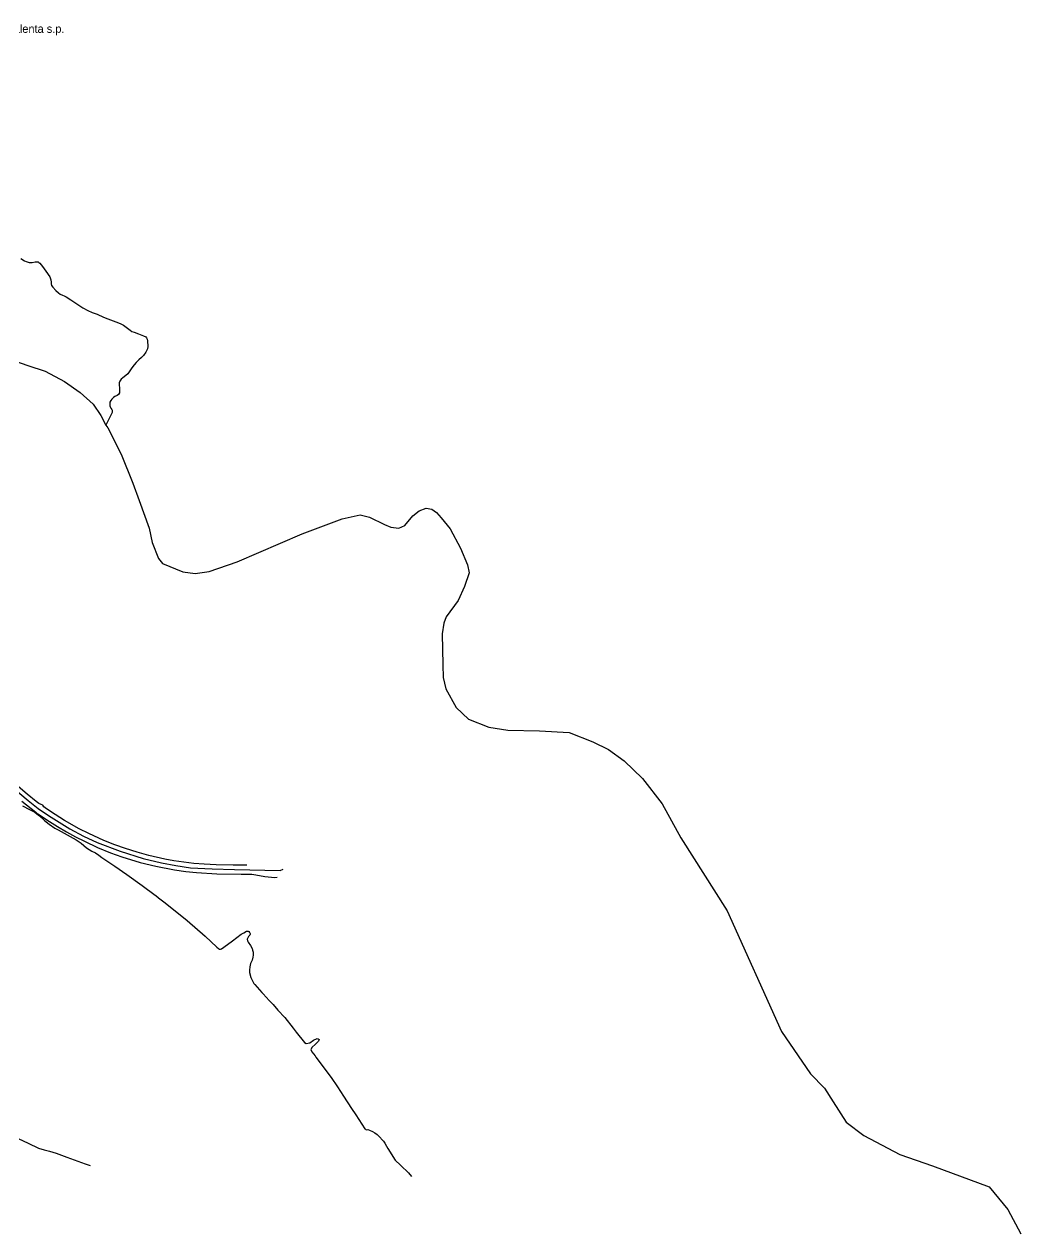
# Model space of a CAD drawing. Extents: x -8864 to 13231, y -7697 to 8949.
# Drawn here: x 5708 to 13231, y -6314 to 2821 of the extents above; entities that cross this region are included whole.
import ezdxf

# ---------------------------------------------------------------- set-up
doc = ezdxf.new("R2010")
doc.units = 0
for name, color, linetype in [('OSM_HIGHWAY_PATH', 8, 'CONTINUOUS'), ('OSM_HIGHWAY_SECONDARY', 8, 'CONTINUOUS'), ('OSM_HIGHWAY_TRACK', 8, 'CONTINUOUS'), ('OSM_LABELS', 8, 'CONTINUOUS'), ('OSM_WATERWAY_CANAL', 4, 'CONTINUOUS'), ('OSM_WATERWAY_RIVER', 4, 'CONTINUOUS'), ('OSM_WATERWAY_STREAM', 4, 'CONTINUOUS')]:
    doc.layers.add(name, color=color, linetype=linetype)

msp = doc.modelspace()

# ---------------------------------------------------------------- linework, layer by layer
at = {"layer": 'OSM_HIGHWAY_PATH'}
for p, q in [((5728.951625, -2993.734369), (5662.060347, -2936.480101)), ((5798.208907, -3048.453392), (5728.951625, -2993.734369)), ((5689.426353, -3046.396286), (5794.334481, -3129.458896)), ((5818.201252, -3063.84277), (5798.208907, -3048.453392)), ((5834.717333, -3072.894037), (5818.201252, -3063.84277)), ((5848.400336, -3077.897809), (5834.717333, -3072.894037)), ((5857.045054, -3088.950584), (5848.400336, -3077.897809)), ((5865.398807, -3096.678632), (5857.045054, -3088.950584)), ((5905.391154, -3125.633791), (5865.398807, -3096.678632)), ((5794.334481, -3129.458896), (5805.47537, -3138.78815)), ((5805.47537, -3138.78815), (5815.19972, -3144.92611)), ((5815.19972, -3144.92611), (5831.287011, -3155.100446)), ((5831.287011, -3155.100446), (5878.630049, -3187.413692)), ((5878.630049, -3187.413692), (5959.365127, -3238.496641)), ((6011.700508, -3192.728809), (5905.391154, -3125.633791)), ((6122.902664, -3255.242597), (6011.700508, -3192.728809)), ((5959.365127, -3238.496641), (6026.532056, -3277.74845)), ((6026.532056, -3277.74845), (6094.663763, -3315.943907)), ((6195.276332, -3291.56998), (6122.902664, -3255.242597)), ((6094.663763, -3315.943907), (6162.44325, -3349.602612)), ((6162.44325, -3349.602612), (6261.195175, -3395.581714)), ((6307.833771, -3342.786363), (6195.276332, -3291.56998)), ((6392.619386, -3377.212312), (6307.833771, -3342.786363)), ((6472.022151, -3404.988805), (6392.619386, -3377.212312)), ((6261.195175, -3395.581714), (6360.19978, -3435.77868)), ((6360.19978, -3435.77868), (6444.074215, -3466.24609)), ((6444.074215, -3466.24609), (6581.930279, -3509.289646)), ((6560.820017, -3432.654102), (6472.022151, -3404.988805)), ((6648.040547, -3456.516534), (6560.820017, -3432.654102)), ((6769.663837, -3484.115115), (6648.040547, -3456.516534)), ((6581.930279, -3509.289646), (6701.187566, -3537.711069)), ((6701.187566, -3537.711069), (6843.109481, -3565.654354)), ((6837.443324, -3496.04633), (6769.663837, -3484.115115)), ((6912.818524, -3507.6662), (6837.443324, -3496.04633)), ((6988.507659, -3516.628511), (6912.818524, -3507.6662)), ((7065.77413, -3523.055578), (6988.507659, -3516.628511)), ((7156.930342, -3526.980759), (7065.77413, -3523.055578)), ((7285.651643, -3529.638317), (7156.930342, -3526.980759)), ((7389.081976, -3530.561235), (7285.651643, -3529.638317)), ((6843.109481, -3565.654354), (6926.800149, -3577.051834)), ((6926.800149, -3577.051834), (7009.441812, -3586.025265)), ((7009.441812, -3586.025265), (7161.111047, -3594.431601)), ((7161.111047, -3594.431601), (7346.754253, -3597.244833)), ((7346.754253, -3597.244833), (7426.432669, -3598.62365)), ((7426.432669, -3598.62365), (7456.624097, -3602.293083)), ((7456.624097, -3602.293083), (7525.123338, -3614.84699)), ((7525.123338, -3614.84699), (7599.702213, -3623.119892)), ((7599.702213, -3623.119892), (7618.017683, -3621.007189))]:
    msp.add_line(p, q, dxfattribs=at)
at = {"layer": 'OSM_HIGHWAY_SECONDARY'}
for p, q in [((5662.205829, -5593.093691), (5738.913341, -5628.642709)), ((5738.913341, -5628.642709), (5815.743365, -5665.759575)), ((5815.743365, -5665.759575), (5857.450873, -5679.514388)), ((5857.450873, -5679.514388), (5899.763282, -5690.645)), ((5899.763282, -5690.645), (5948.691312, -5705.32273)), ((5948.691312, -5705.32273), (6030.483052, -5734.900581)), ((6030.483052, -5734.900581), (6167.045088, -5784.571354)), ((6167.045088, -5784.571354), (6204.931769, -5796.880633))]:
    msp.add_line(p, q, dxfattribs=at)
at = {"layer": 'OSM_HIGHWAY_TRACK'}
for p, q in [((5694.916399, -3082.390084), (5748.829116, -3109.032388)), ((5748.829116, -3109.032388), (5787.221157, -3130.548606)), ((5787.221157, -3130.548606), (5803.407988, -3141.534665)), ((5803.407988, -3141.534665), (5822.152248, -3157.980395)), ((5822.152248, -3157.980395), (5861.256387, -3193.329262)), ((5861.256387, -3193.329262), (5895.865885, -3221.483817)), ((5895.865885, -3221.483817), (5938.584114, -3250.672486)), ((5938.584114, -3250.672486), (5965.322248, -3262.726016)), ((5965.322248, -3262.726016), (6031.823021, -3299.987435)), ((6031.823021, -3299.987435), (6098.81384, -3338.349685)), ((6098.81384, -3338.349685), (6139.02824, -3364.502732)), ((6139.02824, -3364.502732), (6178.461628, -3398.205914)), ((6178.461628, -3398.205914), (6217.481541, -3424.103213)), ((6217.481541, -3424.103213), (6245.000686, -3437.246453)), ((6245.000686, -3437.246453), (6271.700536, -3453.692183)), ((6271.700536, -3453.692183), (6292.688287, -3471.50561)), ((6292.688287, -3471.50561), (6392.872065, -3537.944579)), ((6392.872065, -3537.944579), (6482.826134, -3599.179625)), ((6482.826134, -3599.179625), (6599.480051, -3683.432021)), ((6599.480051, -3683.432021), (6696.011456, -3755.77544)), ((6696.011456, -3755.77544), (6701.662298, -3760.134281)), ((6701.662298, -3760.134281), (6721.784812, -3775.634854)), ((6721.784812, -3775.634854), (6772.450974, -3814.686512)), ((6772.450974, -3814.686512), (6936.754208, -3948.276097)), ((6936.754208, -3948.276097), (7073.078878, -4065.6757)), ((7073.078878, -4065.6757), (7162.987005, -4148.882864)), ((7213.928817, -4149.027417), (7279.617952, -4101.669498)), ((7279.617952, -4101.669498), (7344.970179, -4051.098045)), ((7344.970179, -4051.098045), (7364.840013, -4040.156465)), ((7364.840013, -4040.156465), (7386.685345, -4029.415035)), ((7386.685345, -4029.415035), (7398.186112, -4027.969501)), ((7395.115667, -4078.440878), (7391.585805, -4088.270509)), ((7391.585805, -4088.270509), (7393.155483, -4100.146128)), ((7393.155483, -4100.146128), (7399.50311, -4111.677042)), ((7400.68994, -4069.067146), (7395.115667, -4078.440878)), ((7398.186112, -4027.969501), (7403.323938, -4031.972518)), ((7410.414291, -4058.770495), (7400.68994, -4069.067146)), ((7403.323938, -4031.972518), (7407.305561, -4037.254277)), ((7407.305561, -4037.254277), (7410.858395, -4041.957823)), ((7414.617966, -4051.65402), (7410.414291, -4058.770495)), ((7410.858395, -4041.957823), (7413.867583, -4046.783682)), ((7413.867583, -4046.783682), (7414.617966, -4051.65402)), ((7162.987005, -4148.882864), (7173.454081, -4159.635413)), ((7173.454081, -4159.635413), (7183.002321, -4164.494632)), ((7183.002321, -4164.494632), (7190.659289, -4164.628066)), ((7190.659289, -4164.628066), (7197.029887, -4161.6814)), ((7197.029887, -4161.6814), (7213.928817, -4149.027417)), ((7399.50311, -4111.677042), (7415.192239, -4135.339322)), ((7415.192239, -4135.339322), (7427.54293, -4159.079439)), ((7427.54293, -4159.079439), (7432.068198, -4172.089245)), ((7432.068198, -4172.089245), (7435.123329, -4186.766975)), ((7435.123329, -4186.766975), (7435.483206, -4208.80581)), ((7417.037569, -4272.720654), (7409.778762, -4298.106456)), ((7427.451046, -4246.823355), (7417.037569, -4272.720654)), ((7433.392854, -4223.616974), (7427.451046, -4246.823355)), ((7435.483206, -4208.80581), (7433.392854, -4223.616974)), ((7409.778762, -4298.106456), (7407.795607, -4321.790975)), ((7407.795607, -4321.790975), (7409.074321, -4341.072175)), ((7409.074321, -4341.072175), (7419.472485, -4378.989645)), ((7419.472485, -4378.989645), (7427.665441, -4398.671147)), ((7427.665441, -4398.671147), (7441.907403, -4422.700371)), ((7441.907403, -4422.700371), (7448.109547, -4429.861324)), ((7448.109547, -4429.861324), (7501.493933, -4491.518911)), ((7501.493933, -4491.518911), (7510.406645, -4500.95936)), ((7510.406645, -4500.95936), (7557.764996, -4551.119392)), ((7557.764996, -4551.119392), (7586.118751, -4582.809946)), ((7586.118751, -4582.809946), (7623.124881, -4624.152219)), ((7623.124881, -4624.152219), (7674.013094, -4681.017305)), ((7674.013094, -4681.017305), (7737.267313, -4761.589149)), ((7737.267313, -4761.589149), (7761.180026, -4791.678496)), ((7761.180026, -4791.678496), (7823.523065, -4870.115397)), ((7891.708371, -4851.612561), (7920.046812, -4837.635359)), ((7920.046812, -4837.635359), (7925.858451, -4841.738452)), ((7823.523065, -4870.115397), (7835.023832, -4876.687017)), ((7835.023832, -4876.687017), (7862.956454, -4870.526818)), ((7862.956454, -4870.526818), (7891.708371, -4851.612561)), ((7881.440376, -4904.641422), (7872.405153, -4922.321415)), ((7872.405153, -4922.321415), (7879.388308, -4938.767145)), ((7904.028434, -4883.681178), (7881.440376, -4904.641422)), ((7914.327057, -4873.039824), (7904.028434, -4883.681178)), ((7928.676216, -4858.195301), (7914.327057, -4873.039824)), ((7925.858451, -4841.738452), (7934.013123, -4847.509469)), ((7934.013123, -4847.509469), (7928.676216, -4858.195301)), ((7879.388308, -4938.767145), (7903.798725, -4970.969196)), ((7903.798725, -4970.969196), (7909.372998, -4979.053067)), ((7909.372998, -4979.053067), (8024.380667, -5132.390871)), ((8024.380667, -5132.390871), (8071.976385, -5203.733536)), ((8071.976385, -5203.733536), (8118.446528, -5273.397157)), ((8118.446528, -5273.397157), (8179.51851, -5366.578506)), ((8179.51851, -5366.578506), (8211.685435, -5415.648827)), ((8211.685435, -5415.648827), (8278.117296, -5519.838473)), ((8278.117296, -5519.838473), (8283.392947, -5524.530899)), ((8283.392947, -5524.530899), (8290.253591, -5527.477565)), ((8290.253591, -5527.477565), (8301.187742, -5527.155099)), ((8301.187742, -5527.155099), (8313.959566, -5530.046167)), ((8313.959566, -5530.046167), (8337.313321, -5540.865434)), ((8337.313321, -5540.865434), (8353.538437, -5550.58387)), ((8353.538437, -5550.58387), (8371.876877, -5564.883538)), ((8371.876877, -5564.883538), (8382.489436, -5573.779132)), ((8382.489436, -5573.779132), (8420.981017, -5614.543192)), ((8420.981017, -5614.543192), (8430.912106, -5629.198683)), ((8430.912106, -5629.198683), (8443.729871, -5652.805366)), ((8443.729871, -5652.805366), (8453.729872, -5668.839675)), ((8453.729872, -5668.839675), (8507.879955, -5757.028371)), ((8507.879955, -5757.028371), (8548.538459, -5794.856885)), ((8548.538459, -5794.856885), (8551.072915, -5797.303174)), ((8551.072915, -5797.303174), (8608.921314, -5853.234222)), ((8608.921314, -5853.234222), (8632.053016, -5881.600047))]:
    msp.add_line(p, q, dxfattribs=at)
at = {"layer": 'OSM_WATERWAY_CANAL'}
for p, q in [((5597.803065, -2923.79276), (5738.630033, -3042.749092)), ((5738.630033, -3042.749092), (5812.251787, -3101.693523)), ((5812.251787, -3101.693523), (5890.659147, -3156.078961)), ((5890.659147, -3156.078961), (6052.205872, -3256.621414)), ((6052.205872, -3256.621414), (6154.518287, -3310.095054)), ((6154.518287, -3310.095054), (6259.120137, -3359.020822)), ((6259.120137, -3359.020822), (6432.688303, -3424.848219)), ((6432.688303, -3424.848219), (6605.689853, -3479.444928)), ((6605.689853, -3479.444928), (6743.875167, -3513.070273)), ((6743.875167, -3513.070273), (6853.622499, -3532.351474)), ((6853.622499, -3532.351474), (6964.013016, -3548.87504)), ((6964.013016, -3548.87504), (7127.53524, -3558.860344)), ((7127.53524, -3558.860344), (7295.613359, -3563.074632)), ((7639.227486, -3570.535812), (7662.15245, -3560.872972)), ((7295.613359, -3563.074632), (7639.227486, -3570.535812))]:
    msp.add_line(p, q, dxfattribs=at)
at = {"layer": 'OSM_WATERWAY_RIVER'}
for p, q in [((5549.479936, 307.576287), (5736.279344, 244.339732)), ((5736.279344, 244.339732), (5865.345208, 199.561535)), ((5865.345208, 199.561535), (6012.986878, 123.226218)), ((6012.986878, 123.226218), (6129.786279, 40.374878)), ((6129.786279, 40.374878), (6229.020593, -48.013969)), ((6229.020593, -48.013969), (6285.8353, -133.900931)), ((6285.8353, -133.900931), (6324.694416, -207.089431)), ((6324.694416, -207.089431), (6338.637756, -227.704971)), ((6338.637756, -227.704971), (6439.610202, -426.176795)), ((6439.610202, -426.176795), (6526.654622, -645.542147)), ((6526.654622, -645.542147), (6574.42645, -776.240663)), ((6574.42645, -776.240663), (6650.023702, -985.009138)), ((8107.137185, -913.544159), (8243.630309, -884.889226)), ((8243.630309, -884.889226), (8313.936595, -902.535861)), ((8313.936595, -902.535861), (8428.347021, -957.510633)), ((8581.731418, -964.938454), (8640.314885, -891.349651)), ((8640.314885, -891.349651), (8688.0178, -853.854722)), ((8688.0178, -853.854722), (8743.255172, -833.317019)), ((8743.255172, -833.317019), (8783.760536, -841.078425)), ((8783.760536, -841.078425), (8821.157172, -865.863774)), ((8821.157172, -865.863774), (8856.555338, -907.37284)), ((8856.555338, -907.37284), (8923.645697, -990.379853)), ((6650.023702, -985.009138), (6672.53519, -1092.845978)), ((7805.628729, -1028.208367), (8107.137185, -913.544159)), ((8428.347021, -957.510633), (8475.850855, -976.958625)), ((8475.850855, -976.958625), (8535.131106, -985.19817)), ((8535.131106, -985.19817), (8581.731418, -964.938454)), ((8923.645697, -990.379853), (9000.935139, -1136.601182)), ((6672.53519, -1092.845978), (6720.758778, -1214.960246)), ((7314.977833, -1238.12215), (7805.628729, -1028.208367)), ((9000.935139, -1136.601182), (9054.174042, -1262.518317)), ((6720.758778, -1214.960246), (6751.754188, -1251.799126)), ((6751.754188, -1251.799126), (6904.625567, -1315.157995)), ((7104.679188, -1313.490071), (7314.977833, -1238.12215)), ((9054.174042, -1262.518317), (9067.596709, -1323.297464)), ((6904.625567, -1315.157995), (6998.109498, -1326.855701)), ((6998.109498, -1326.855701), (7104.679188, -1313.490071)), ((9067.596709, -1323.297464), (9030.812631, -1426.119412)), ((9030.812631, -1426.119412), (8983.178629, -1532.077058)), ((8983.178629, -1532.077058), (8894.13574, -1654.647225)), ((8874.319505, -1702.405446), (8863.232214, -1782.165567)), ((8894.13574, -1654.647225), (8874.319505, -1702.405446)), ((8863.232214, -1782.165567), (8868.377697, -2016.709026)), ((8868.377697, -2016.709026), (8869.939719, -2112.536814)), ((8869.939719, -2112.536814), (8891.800365, -2198.668404)), ((8891.800365, -2198.668404), (8968.270511, -2338.318112)), ((8968.270511, -2338.318112), (9060.958117, -2426.284419)), ((9060.958117, -2426.284419), (9214.365484, -2488.475741)), ((9214.365484, -2488.475741), (9358.454321, -2509.647255)), ((9358.454321, -2509.647255), (9596.762157, -2515.885291)), ((9596.762157, -2515.885291), (9821.38699, -2529.284279)), ((9821.38699, -2529.284279), (9999.69482, -2597.713637)), ((9999.69482, -2597.713637), (10118.998049, -2656.235527)), ((10118.998049, -2656.235527), (10237.290558, -2741.199571)), ((10237.290558, -2741.199571), (10374.373269, -2874.355495)), ((10374.373269, -2874.355495), (10522.71938, -3066.833913)), ((10522.71938, -3066.833913), (10665.008829, -3323.227175)), ((10665.008829, -3323.227175), (11013.485131, -3874.097961)), ((11013.485131, -3874.097961), (11425.322848, -4785.151354)), ((11425.322848, -4785.151354), (11644.350437, -5104.492064)), ((11644.350437, -5104.492064), (11748.668979, -5213.27406)), ((11748.668979, -5213.27406), (11815.47603, -5317.986323)), ((11815.47603, -5317.986323), (11911.440819, -5470.712554)), ((11911.440819, -5470.712554), (12046.318322, -5571.444039)), ((12046.318322, -5571.444039), (12317.137648, -5715.163481)), ((12317.137648, -5715.163481), (12564.243341, -5799.13789)), ((12564.243341, -5799.13789), (12992.283204, -5958.457981)), ((12992.283204, -5958.457981), (13133.255655, -6129.987275)), ((13133.255655, -6129.987275), (13230.889662, -6313.659054))]:
    msp.add_line(p, q, dxfattribs=at)
at = {"layer": 'OSM_WATERWAY_STREAM'}
for p, q in [((5681.470762, 1051.537063), (5709.357442, 1033.223258)), ((5709.357442, 1033.223258), (5721.930185, 1027.285449)), ((5721.930185, 1027.285449), (5736.777047, 1022.570784)), ((5736.777047, 1022.570784), (5745.682102, 1020.48032)), ((5745.682102, 1020.48032), (5767.167556, 1021.525552)), ((5767.167556, 1021.525552), (5790.973071, 1026.306934)), ((5790.973071, 1026.306934), (5803.630041, 1026.929626)), ((5803.630041, 1026.929626), (5813.285478, 1025.328419)), ((5813.285478, 1025.328419), (5819.012891, 1022.22608)), ((5819.012891, 1022.22608), (5825.888848, 1016.043642)), ((5825.888848, 1016.043642), (5845.597886, 989.545891)), ((5845.597886, 989.545891), (5871.432498, 954.819716)), ((5871.432498, 954.819716), (5901.256391, 913.777668)), ((5901.256391, 913.777668), (5908.859761, 889.959715)), ((5908.859761, 889.959715), (5910.092533, 871.278967)), ((5910.092533, 871.278967), (5911.532043, 861.004556)), ((5911.532043, 861.004556), (5914.257924, 846.8828)), ((5914.257924, 846.8828), (5923.423316, 834.273296)), ((5923.423316, 834.273296), (5947.504482, 810.577657)), ((5947.504482, 810.577657), (5966.616276, 791.474368)), ((5966.616276, 791.474368), (5980.368192, 781.533542)), ((5980.368192, 781.533542), (5996.424855, 775.039758)), ((5996.424855, 775.039758), (6010.567276, 768.924037)), ((6010.567276, 768.924037), (6025.467737, 761.663009)), ((6025.467737, 761.663009), (6059.104801, 737.978489)), ((6059.104801, 737.978489), (6098.469277, 713.137543)), ((6098.469277, 713.137543), (6150.44478, 679.501077)), ((6150.44478, 679.501077), (6188.660711, 657.339928)), ((6188.660711, 657.339928), (6221.149229, 644.352361)), ((6221.149229, 644.352361), (6259.748008, 630.597548)), ((6259.748008, 630.597548), (6306.754139, 608.047217)), ((6306.754139, 608.047217), (6340.008354, 595.815775)), ((6340.008354, 595.815775), (6399.625512, 573.654627)), ((6399.625512, 573.654627), (6432.11403, 560.277877)), ((6432.11403, 560.277877), (6456.953236, 547.27919)), ((6456.953236, 547.27919), (6478.354464, 533.524378)), ((6478.354464, 533.524378), (6507.022155, 510.217921)), ((6507.022155, 510.217921), (6521.164576, 501.044339)), ((6521.164576, 501.044339), (6537.213582, 496.073926)), ((6537.213582, 496.073926), (6569.7021, 482.697177)), ((6569.7021, 482.697177), (6609.449425, 467.029811)), ((6609.449425, 467.029811), (6624.732734, 459.39072)), ((6624.732734, 459.39072), (6631.999197, 452.129691)), ((6637.72661, 368.43327), (6626.646976, 344.737631)), ((6631.999197, 452.129691), (6636.578065, 441.810802)), ((6636.578065, 441.810802), (6638.875155, 430.346605)), ((6641.547437, 386.013188), (6637.72661, 368.43327)), ((6638.875155, 430.346605), (6641.547437, 386.013188)), ((6572.374382, 287.038584), (6552.504549, 266.778868)), ((6592.251873, 303.084012), (6572.374382, 287.038584)), ((6607.535182, 318.751377), (6592.251873, 303.084012)), ((6626.646976, 344.737631), (6607.535182, 318.751377)), ((6506.256458, 202.196855), (6490.973148, 181.169894)), ((6521.164576, 226.648619), (6506.256458, 202.196855)), ((6537.213582, 248.820887), (6521.164576, 226.648619)), ((6552.504549, 266.778868), (6537.213582, 248.820887)), ((6425.230415, 113.151957), (6424.472375, 100.15327)), ((6424.472375, 100.15327), (6425.996112, 69.196603)), ((6430.199788, 125.761462), (6425.230415, 113.151957)), ((6440.138533, 139.138212), (6430.199788, 125.761462)), ((6453.515257, 150.213226), (6440.138533, 139.138212)), ((6474.533636, 166.647837), (6453.515257, 150.213226)), ((6490.973148, 181.169894), (6474.533636, 166.647837)), ((6380.904223, 0.400302), (6369.434084, -10.29665)), ((6393.132402, 9.963065), (6380.904223, 0.400302)), ((6408.415712, 16.834912), (6393.132402, 9.963065)), ((6419.503003, 24.485123), (6408.415712, 16.834912)), ((6426.761809, 35.94932), (6419.503003, 24.485123)), ((6425.996112, 69.196603), (6428.293203, 46.268209)), ((6428.293203, 46.268209), (6426.761809, 35.94932)), ((6354.908815, -34.370352), (6353.00223, -45.845668)), ((6353.00223, -45.845668), (6353.208968, -61.991172)), ((6353.208968, -61.991172), (6355.467773, -69.719219)), ((6360.643884, -21.760847), (6354.908815, -34.370352)), ((6355.467773, -69.719219), (6361.310041, -78.392423)), ((6369.434084, -10.29665), (6360.643884, -21.760847)), ((6361.310041, -78.392423), (6369.602538, -88.377728)), ((6369.602538, -88.377728), (6372.236535, -95.160618)), ((6339.809273, -176.799933), (6324.694416, -207.089431)), ((6348.492275, -157.552092), (6339.809273, -176.799933)), ((6356.034389, -141.15084), (6348.492275, -157.552092)), ((6362.251848, -130.598441), (6356.034389, -141.15084)), ((6370.919536, -110.805744), (6362.251848, -130.598441)), ((6372.427959, -103.077697), (6370.919536, -110.805744)), ((6372.236535, -95.160618), (6372.427959, -103.077697))]:
    msp.add_line(p, q, dxfattribs=at)

# ---------------------------------------------------------------- texts
at = {"layer": 'OSM_LABELS'}
msp.add_text('Najem kombija Maribor Marko Valenta s.p.', height=62.042552, dxfattribs=at).set_placement((4444.006614, 2755.16343))

doc.saveas('drawing.dxf')
